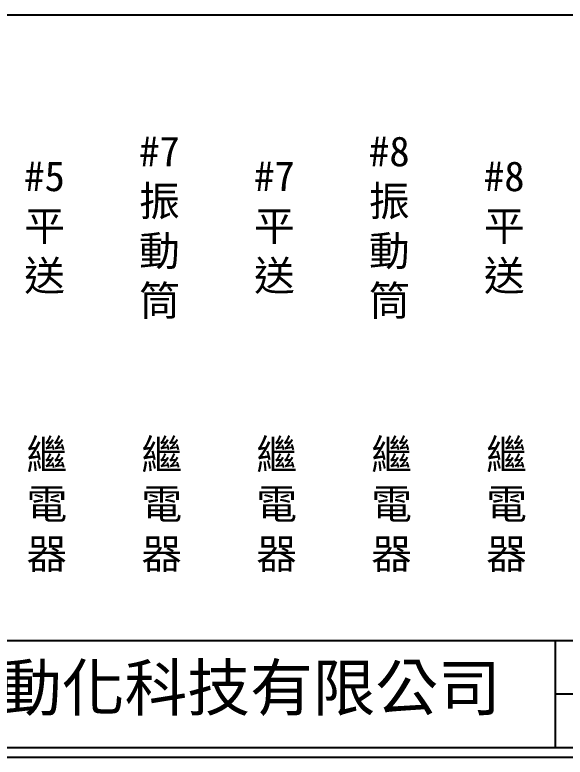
# Model space of a CAD drawing. Extents: x 926 to 1213, y 3 to 207.
# Drawn here: x 990.9 to 1062.8, y 3 to 100 of the extents above; entities that cross this region are included whole.
import ezdxf

# ---------------------------------------------------------------- set-up
doc = ezdxf.new("R2010")
doc.units = 0
doc.layers.add('圖框層', color=7, linetype='CONTINUOUS')
doc.layers.add('標尺寸層', color=3, linetype='CONTINUOUS')
doc.styles.add('CNS', font='romanc.shx', dxfattribs={"bigfont": 'chineset.shx'})
doc.styles.add('STSL', font='KAIU.TTF')

msp = doc.modelspace()

# ---------------------------------------------------------------- linework, layer by layer
at = {"layer": '圖框層', "color": 7}
for p, q in [((926.992, 18.25), (1211.493, 18.25)), ((1061.493, 4.25), (1061.493, 18.25)), ((1061.493, 11.25), (1211.493, 11.25)), ((926.992, 4.25), (1211.493, 4.25)), ((925.742, 3), (1212.742, 3))]:
    msp.add_line(p, q, dxfattribs=at)
at = {"layer": '標尺寸層', "color": 7}
msp.add_line((930.49, 99.958), (1208.361, 99.958), dxfattribs=at)

# ---------------------------------------------------------------- texts
at = {"layer": '圖框層', "color": 4, "style": 'STSL'}
msp.add_text('泓陞自動化科技有限公司', height=6, dxfattribs=at).set_placement((964.346, 9.076))
at = {"layer": '標尺寸層', "color": 7, "char_height": 3.9, "attachment_point": 5, "style": 'CNS'}
for s, insert, width in [('{\\fDFKai-SB|b0|i0|c136|p65;#7振動筒}', (1009.823, 72.165), 2.84806), ('{\\fDFKai-SB|b0|i0|c136|p65;#8振動筒}', (1039.823, 72.165), 2.84806), ('{\\fDFKai-SB|b0|i0|c136|p65;#5平送}', (994.823, 72.165), 2.84806), ('{\\fDFKai-SB|b0|i0|c136|p65;#7平送}', (1024.823, 72.165), 2.84806), ('{\\fDFKai-SB|b0|i0|c136|p65;#8平送}', (1054.823, 72.165), 2.84806), ('{\\fDFKai-SB|b0|i0|c136|p65;繼電器}', (995.123, 35.841), 8.6627), ('{\\fDFKai-SB|b0|i0|c136|p65;繼電器}', (1010.123, 35.841), 8.6627), ('{\\fDFKai-SB|b0|i0|c136|p65;繼電器}', (1025.123, 35.841), 8.6627), ('{\\fDFKai-SB|b0|i0|c136|p65;繼電器}', (1040.123, 35.841), 8.6627), ('{\\fDFKai-SB|b0|i0|c136|p65;繼電器}', (1055.123, 35.841), 8.6627)]:
    msp.add_mtext(s, dxfattribs=dict(at, insert=insert, width=width))

doc.saveas('drawing.dxf')
